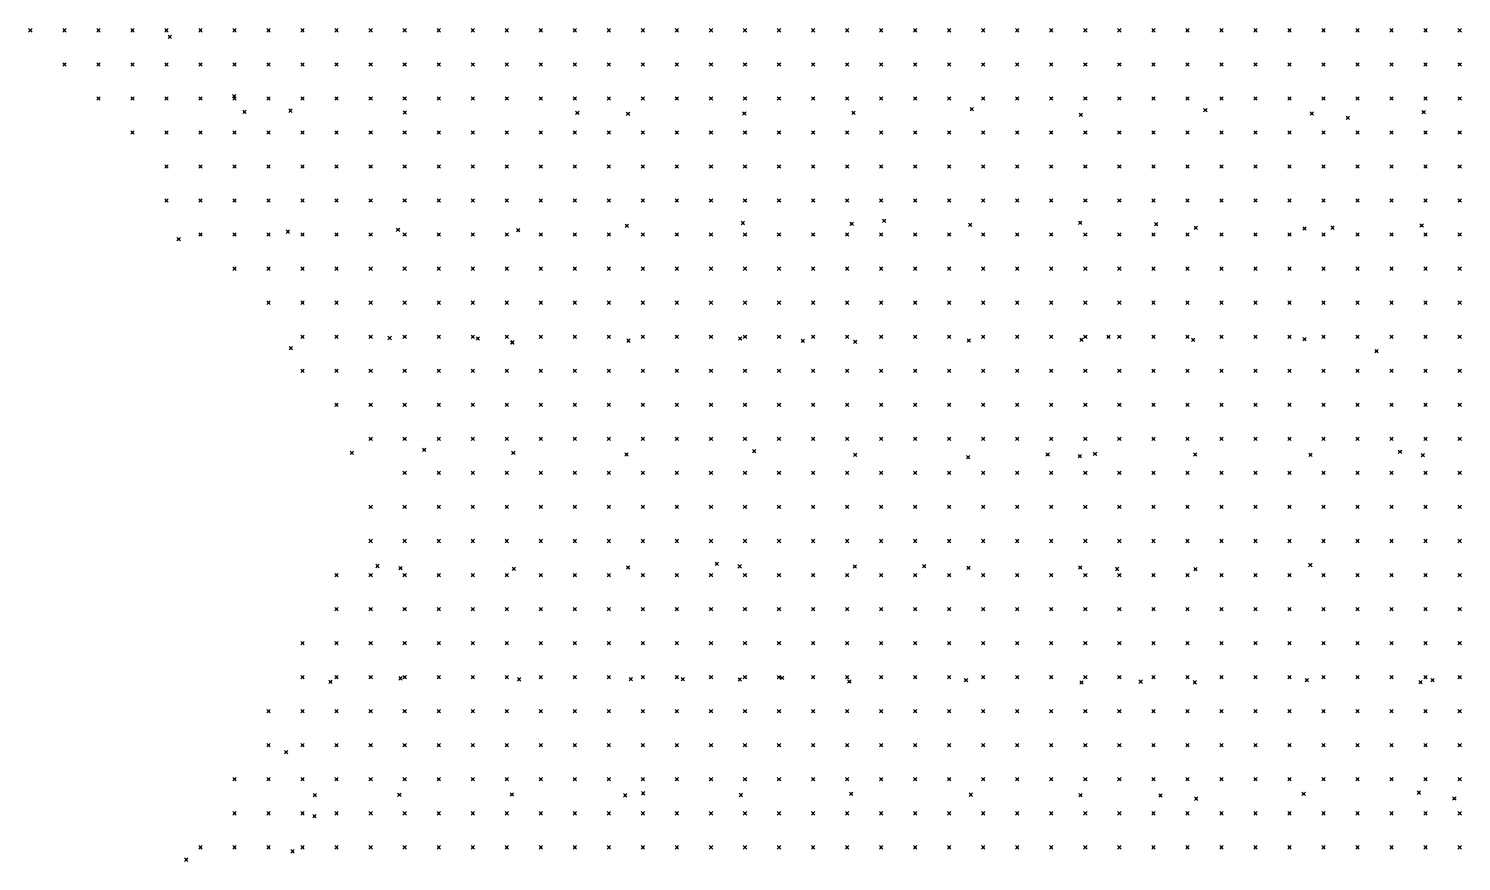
# Model space of a CAD drawing. Header units: metres. Extents: x 441556 to 446409, y 432338 to 461058.
# Drawn here: x 446029.8 to 446156.1, y 432764.3 to 432837.6 of the extents above; entities that cross this region are included whole.
import ezdxf

# ---------------------------------------------------------------- set-up
doc = ezdxf.new("R2010")
doc.units = ezdxf.units.M
doc.header["$MEASUREMENT"] = 0
doc.header["$PDMODE"] = 35
doc.header["$PDSIZE"] = 0.15
doc.layers.add('DTM-NOK-RevN_LIDAR_co_lidar', color=91, linetype='Continuous', lineweight=0)
doc.layers.add('DTM-NOK-RevN_RTK', color=32, linetype='Continuous', lineweight=0)

msp = doc.modelspace()

# ---------------------------------------------------------------- linework, layer by layer
at = {"layer": 'DTM-NOK-RevN_LIDAR_co_lidar'}
for p in [(446029.959, 432837.482, 319.202), (446032.958, 432837.482, 318.81), (446035.958, 432837.482, 318.717), (446038.957, 432837.482, 318.795), (446041.956, 432837.482, 318.904), (446044.956, 432837.482, 319.127), (446047.955, 432837.482, 319.481), (446050.955, 432837.482, 319.638), (446053.954, 432837.482, 319.997), (446056.953, 432837.482, 319.968), (446059.953, 432837.482, 320.072), (446062.952, 432837.482, 320.111), (446065.952, 432837.482, 320.242), (446068.951, 432837.482, 320.188), (446071.95, 432837.482, 320.265), (446074.95, 432837.482, 320.453), (446077.949, 432837.482, 320.383), (446080.948, 432837.482, 320.188), (446083.948, 432837.482, 320.007), (446086.947, 432837.482, 319.985), (446089.947, 432837.482, 319.949), (446092.946, 432837.482, 319.905), (446095.945, 432837.482, 319.871), (446098.945, 432837.482, 319.926), (446101.944, 432837.482, 319.957), (446104.944, 432837.482, 319.916), (446107.943, 432837.482, 319.776), (446110.942, 432837.482, 319.795), (446113.942, 432837.482, 319.789), (446116.941, 432837.482, 319.879), (446119.94, 432837.482, 319.875), (446122.94, 432837.482, 319.797), (446125.939, 432837.482, 319.911), (446128.939, 432837.482, 320.006), (446131.938, 432837.482, 320.061), (446134.937, 432837.482, 320.122), (446137.937, 432837.482, 320.171), (446140.936, 432837.482, 320.295), (446143.936, 432837.482, 320.367), (446146.935, 432837.482, 320.483), (446149.934, 432837.482, 320.672), (446152.934, 432837.482, 321.452), (446155.933, 432837.482, 321.447), (446032.958, 432834.482, 319.085), (446035.958, 432834.482, 318.733), (446038.957, 432834.482, 318.784), (446041.956, 432834.482, 318.899), (446044.956, 432834.482, 319.089), (446047.955, 432834.482, 319.431), (446050.955, 432834.482, 319.782), (446053.954, 432834.482, 319.991), (446056.953, 432834.482, 319.974), (446059.953, 432834.482, 319.989), (446062.952, 432834.482, 320.073), (446065.952, 432834.482, 320.173), (446068.951, 432834.482, 320.141), (446071.95, 432834.482, 320.291), (446074.95, 432834.482, 320.376), (446077.949, 432834.482, 320.246), (446080.948, 432834.482, 320.06), (446083.948, 432834.482, 320.016), (446086.947, 432834.482, 319.897), (446089.947, 432834.482, 319.885), (446092.946, 432834.482, 319.843), (446095.945, 432834.482, 319.781), (446098.945, 432834.482, 319.89), (446101.944, 432834.482, 319.844), (446104.944, 432834.482, 319.665), (446107.943, 432834.482, 319.657), (446110.942, 432834.482, 319.706), (446113.942, 432834.482, 319.779), (446116.941, 432834.482, 319.838), (446119.94, 432834.482, 319.777), (446122.94, 432834.482, 319.818), (446125.939, 432834.482, 319.89), (446128.939, 432834.482, 319.976), (446131.938, 432834.482, 320.019), (446134.937, 432834.482, 320.101), (446137.937, 432834.482, 320.124), (446140.936, 432834.482, 320.263), (446143.936, 432834.482, 320.365), (446146.935, 432834.482, 320.458), (446149.934, 432834.482, 320.864), (446152.934, 432834.482, 321.402), (446155.933, 432834.482, 321.409), (446035.958, 432831.483, 318.901), (446038.957, 432831.483, 318.8), (446041.956, 432831.483, 318.894), (446044.956, 432831.483, 319.102), (446047.955, 432831.483, 319.307), (446050.955, 432831.483, 319.757), (446053.954, 432831.483, 319.83), (446056.953, 432831.483, 319.806), (446059.953, 432831.483, 319.891), (446062.952, 432831.483, 320.04), (446065.952, 432831.483, 320.09), (446068.951, 432831.483, 320.154), (446071.95, 432831.483, 320.282), (446074.95, 432831.483, 320.252), (446077.949, 432831.483, 320.069), (446080.948, 432831.483, 319.899), (446083.948, 432831.483, 319.863), (446086.947, 432831.483, 319.859), (446089.947, 432831.483, 319.808), (446092.946, 432831.483, 319.768), (446095.945, 432831.483, 319.792), (446098.945, 432831.483, 319.812), (446101.944, 432831.483, 319.657), (446104.944, 432831.483, 319.503), (446107.943, 432831.483, 319.576), (446110.942, 432831.483, 319.639), (446113.942, 432831.483, 319.789), (446116.941, 432831.483, 319.783), (446119.94, 432831.483, 319.792), (446122.94, 432831.483, 319.784), (446125.939, 432831.483, 319.901), (446128.939, 432831.483, 319.887), (446131.938, 432831.483, 319.905), (446134.937, 432831.483, 320.004), (446137.937, 432831.483, 320.039), (446140.936, 432831.483, 320.197), (446143.936, 432831.483, 320.327), (446146.935, 432831.483, 320.389), (446149.934, 432831.483, 321.122), (446152.934, 432831.483, 321.264), (446155.933, 432831.483, 321.287), (446038.957, 432828.483, 318.916), (446041.956, 432828.483, 318.956), (446044.956, 432828.483, 319.132), (446047.955, 432828.483, 319.346), (446050.955, 432828.483, 319.656), (446053.954, 432828.483, 319.667), (446056.953, 432828.483, 319.695), (446059.953, 432828.483, 319.837), (446062.952, 432828.483, 319.984), (446065.952, 432828.483, 319.997), (446068.951, 432828.483, 320.085), (446071.95, 432828.483, 320.221), (446074.95, 432828.483, 320.189), (446077.949, 432828.483, 319.934), (446080.948, 432828.483, 319.789), (446083.948, 432828.483, 319.776), (446086.947, 432828.483, 319.73), (446089.947, 432828.483, 319.731), (446092.946, 432828.483, 319.692), (446095.945, 432828.483, 319.75), (446098.945, 432828.483, 319.672), (446101.944, 432828.483, 319.464), (446104.944, 432828.483, 319.464), (446107.943, 432828.483, 319.512), (446110.942, 432828.483, 319.553), (446113.942, 432828.483, 319.576), (446116.941, 432828.483, 319.675), (446119.94, 432828.483, 319.694), (446122.94, 432828.483, 319.749), (446125.939, 432828.483, 319.872), (446128.939, 432828.483, 319.826), (446131.938, 432828.483, 319.858), (446134.937, 432828.483, 319.916), (446137.937, 432828.483, 319.991), (446140.936, 432828.483, 320.09), (446143.936, 432828.483, 320.13), (446146.935, 432828.483, 320.416), (446149.934, 432828.483, 321.078), (446152.934, 432828.483, 321.166), (446155.933, 432828.483, 321.141), (446041.956, 432825.484, 319.058), (446044.956, 432825.484, 319.157), (446047.955, 432825.484, 319.532), (446050.955, 432825.484, 319.532), (446053.954, 432825.484, 319.55), (446056.953, 432825.484, 319.571), (446059.953, 432825.484, 319.732), (446062.952, 432825.484, 319.847), (446065.952, 432825.484, 319.83), (446068.951, 432825.484, 320.059), (446071.95, 432825.484, 320.096), (446074.95, 432825.484, 319.939), (446077.949, 432825.484, 319.702), (446080.948, 432825.484, 319.724), (446083.948, 432825.484, 319.723), (446086.947, 432825.484, 319.657), (446089.947, 432825.484, 319.612), (446092.946, 432825.484, 319.581), (446095.945, 432825.484, 319.616), (446098.945, 432825.484, 319.499), (446101.944, 432825.484, 319.399), (446104.944, 432825.484, 319.425), (446107.943, 432825.484, 319.538), (446110.942, 432825.484, 319.585), (446113.942, 432825.484, 319.498), (446116.941, 432825.484, 319.61), (446119.94, 432825.484, 319.621), (446122.94, 432825.484, 319.743), (446125.939, 432825.484, 319.791), (446128.939, 432825.484, 319.8), (446131.938, 432825.484, 319.81), (446134.937, 432825.484, 319.837), (446137.937, 432825.484, 319.955), (446140.936, 432825.484, 320.025), (446143.936, 432825.484, 320.023), (446146.935, 432825.484, 320.658), (446149.934, 432825.484, 321.139), (446152.934, 432825.484, 321.078), (446155.933, 432825.484, 321.079), (446041.956, 432822.485, 319.316), (446044.956, 432822.485, 319.335), (446047.955, 432822.485, 319.459), (446050.955, 432822.485, 319.427), (446053.954, 432822.485, 319.429), (446056.953, 432822.485, 319.489), (446059.953, 432822.485, 319.678), (446062.952, 432822.485, 319.737), (446065.952, 432822.485, 319.722), (446068.951, 432822.485, 319.917), (446071.95, 432822.485, 319.969), (446074.95, 432822.485, 319.698), (446077.949, 432822.485, 319.479), (446080.948, 432822.485, 319.622), (446083.948, 432822.485, 319.615), (446086.947, 432822.485, 319.615), (446089.947, 432822.485, 319.597), (446092.946, 432822.485, 319.543), (446095.945, 432822.485, 319.441), (446098.945, 432822.485, 319.388), (446101.944, 432822.485, 319.366), (446104.944, 432822.485, 319.414), (446107.943, 432822.485, 319.513), (446110.942, 432822.485, 319.447), (446113.942, 432822.485, 319.438), (446116.941, 432822.485, 319.58), (446119.94, 432822.485, 319.659), (446122.94, 432822.485, 319.692), (446125.939, 432822.485, 319.708), (446128.939, 432822.485, 319.703), (446131.938, 432822.485, 319.802), (446134.937, 432822.485, 319.804), (446137.937, 432822.485, 319.849), (446140.936, 432822.485, 319.924), (446143.936, 432822.485, 319.9), (446146.935, 432822.485, 320.707), (446149.934, 432822.485, 321.121), (446152.934, 432822.485, 321.017), (446155.933, 432822.485, 321.066), (446044.956, 432819.485, 319.54), (446047.955, 432819.485, 319.409), (446050.955, 432819.485, 319.372), (446053.954, 432819.485, 319.358), (446056.953, 432819.485, 319.479), (446059.953, 432819.485, 319.639), (446062.952, 432819.485, 319.604), (446065.952, 432819.485, 319.675), (446068.951, 432819.485, 319.824), (446071.95, 432819.485, 319.812), (446074.95, 432819.485, 319.419), (446077.949, 432819.485, 319.405), (446080.948, 432819.485, 319.485), (446083.948, 432819.485, 319.524), (446086.947, 432819.485, 319.554), (446089.947, 432819.485, 319.545), (446092.946, 432819.485, 319.439), (446095.945, 432819.485, 319.285), (446098.945, 432819.485, 319.341), (446101.944, 432819.485, 319.405), (446104.944, 432819.485, 319.444), (446107.943, 432819.485, 319.366), (446110.942, 432819.485, 319.388), (446113.942, 432819.485, 319.456), (446116.941, 432819.485, 319.588), (446119.94, 432819.485, 319.63), (446122.94, 432819.485, 319.604), (446125.939, 432819.485, 319.61), (446128.939, 432819.485, 319.653), (446131.938, 432819.485, 319.764), (446134.937, 432819.485, 319.776), (446137.937, 432819.485, 319.759), (446140.936, 432819.485, 319.819), (446143.936, 432819.485, 319.767), (446146.935, 432819.485, 320.269), (446149.934, 432819.485, 321.014), (446152.934, 432819.485, 320.987), (446155.933, 432819.485, 320.953), (446047.955, 432816.486, 319.454), (446050.955, 432816.486, 319.369), (446053.954, 432816.486, 319.347), (446056.953, 432816.486, 319.531), (446059.953, 432816.486, 319.569), (446062.952, 432816.486, 319.544), (446065.952, 432816.486, 319.675), (446068.951, 432816.486, 319.703), (446071.95, 432816.486, 319.626), (446074.95, 432816.486, 319.269), (446077.949, 432816.486, 319.219), (446080.948, 432816.486, 319.36), (446083.948, 432816.486, 319.489), (446086.947, 432816.486, 319.495), (446089.947, 432816.486, 319.434), (446092.946, 432816.486, 319.369), (446095.945, 432816.486, 319.344), (446098.945, 432816.486, 319.352), (446101.944, 432816.486, 319.389), (446104.944, 432816.486, 319.303), (446107.943, 432816.486, 319.235), (446110.942, 432816.486, 319.32), (446113.942, 432816.486, 319.385), (446116.941, 432816.486, 319.544), (446119.94, 432816.486, 319.55), (446122.94, 432816.486, 319.559), (446125.939, 432816.486, 319.469), (446128.939, 432816.486, 319.592), (446131.938, 432816.486, 319.746), (446134.937, 432816.486, 319.803), (446137.937, 432816.486, 319.817), (446140.936, 432816.486, 319.864), (446143.936, 432816.486, 319.807), (446146.935, 432816.486, 320.167), (446149.934, 432816.486, 320.867), (446152.934, 432816.486, 321.002), (446155.933, 432816.486, 320.897), (446050.955, 432813.487, 319.356), (446053.954, 432813.487, 319.373), (446056.953, 432813.487, 319.487), (446059.953, 432813.487, 319.491), (446062.952, 432813.487, 319.494), (446065.952, 432813.487, 319.617), (446068.951, 432813.487, 319.501), (446071.95, 432813.487, 319.244), (446074.95, 432813.487, 319.199), (446077.949, 432813.487, 319.2), (446080.948, 432813.487, 319.302), (446083.948, 432813.487, 319.366), (446086.947, 432813.487, 319.406), (446089.947, 432813.487, 319.375), (446092.946, 432813.487, 319.332), (446095.945, 432813.487, 319.358), (446098.945, 432813.487, 319.329), (446101.944, 432813.487, 319.214), (446104.944, 432813.487, 319.126), (446107.943, 432813.487, 319.199), (446110.942, 432813.487, 319.257), (446113.942, 432813.487, 319.335), (446116.941, 432813.487, 319.46), (446119.94, 432813.487, 319.497), (446122.94, 432813.487, 319.442), (446125.939, 432813.487, 319.423), (446128.939, 432813.487, 319.552), (446131.938, 432813.487, 319.655), (446134.937, 432813.487, 319.736), (446137.937, 432813.487, 319.813), (446140.936, 432813.487, 319.82), (446143.936, 432813.487, 319.794), (446146.935, 432813.487, 319.969), (446149.934, 432813.487, 320.764), (446152.934, 432813.487, 321.071), (446155.933, 432813.487, 320.934), (446053.954, 432810.487, 319.346), (446056.953, 432810.487, 319.398), (446059.953, 432810.487, 319.362), (446062.952, 432810.487, 319.415), (446065.952, 432810.487, 319.505), (446068.951, 432810.487, 319.331), (446071.95, 432810.487, 319.191), (446074.95, 432810.487, 319.15), (446077.949, 432810.487, 319.205), (446080.948, 432810.487, 319.265), (446083.948, 432810.487, 319.331), (446086.947, 432810.487, 319.346), (446089.947, 432810.487, 319.267), (446092.946, 432810.487, 319.23), (446095.945, 432810.487, 319.221), (446098.945, 432810.487, 319.229), (446101.944, 432810.487, 319.083), (446104.944, 432810.487, 319.062), (446107.943, 432810.487, 319.233), (446110.942, 432810.487, 319.251), (446113.942, 432810.487, 319.416), (446116.941, 432810.487, 319.484), (446119.94, 432810.487, 319.43), (446122.94, 432810.487, 319.371), (446125.939, 432810.487, 319.417), (446128.939, 432810.487, 319.513), (446131.938, 432810.487, 319.625), (446134.937, 432810.487, 319.677), (446137.937, 432810.487, 319.759), (446140.936, 432810.487, 319.759), (446143.936, 432810.487, 319.855), (446146.935, 432810.487, 319.934), (446149.934, 432810.487, 320.504), (446152.934, 432810.487, 320.852), (446155.933, 432810.487, 320.76), (446053.954, 432807.488, 319.286), (446056.953, 432807.488, 319.337), (446059.953, 432807.488, 319.282), (446062.952, 432807.488, 319.424), (446065.952, 432807.488, 319.466), (446068.951, 432807.488, 319.236), (446071.95, 432807.488, 319.124), (446074.95, 432807.488, 319.123), (446077.949, 432807.488, 319.226), (446080.948, 432807.488, 319.298), (446083.948, 432807.488, 319.319), (446086.947, 432807.488, 319.328), (446089.947, 432807.488, 319.21), (446092.946, 432807.488, 319.133), (446095.945, 432807.488, 319.177), (446098.945, 432807.488, 319.144), (446101.944, 432807.488, 319.048), (446104.944, 432807.488, 319.063), (446107.943, 432807.488, 319.22), (446110.942, 432807.488, 319.274), (446113.942, 432807.488, 319.428), (446116.941, 432807.488, 319.421), (446119.94, 432807.488, 319.337), (446122.94, 432807.488, 319.345), (446125.939, 432807.488, 319.432), (446128.939, 432807.488, 319.484), (446131.938, 432807.488, 319.59), (446134.937, 432807.488, 319.616), (446137.937, 432807.488, 319.664), (446140.936, 432807.488, 319.674), (446143.936, 432807.488, 319.72), (446146.935, 432807.488, 319.841), (446149.934, 432807.488, 320.099), (446152.934, 432807.488, 320.456), (446155.933, 432807.488, 320.66), (446056.953, 432804.488, 319.205), (446059.953, 432804.488, 319.172), (446062.952, 432804.488, 319.33), (446065.952, 432804.488, 319.331), (446068.951, 432804.488, 319.133), (446071.95, 432804.488, 319.071), (446074.95, 432804.488, 319.144), (446077.949, 432804.488, 319.277), (446080.948, 432804.488, 319.273), (446083.948, 432804.488, 319.306), (446086.947, 432804.488, 319.32), (446089.947, 432804.488, 319.19), (446092.946, 432804.488, 319.034), (446095.945, 432804.488, 319.171), (446098.945, 432804.488, 319.084), (446101.944, 432804.488, 319.071), (446104.944, 432804.488, 319.102), (446107.943, 432804.488, 319.166), (446110.942, 432804.488, 319.263), (446113.942, 432804.488, 319.347), (446116.941, 432804.488, 319.33), (446119.94, 432804.488, 319.33), (446122.94, 432804.488, 319.335), (446125.939, 432804.488, 319.395), (446128.939, 432804.488, 319.417), (446131.938, 432804.488, 319.508), (446134.937, 432804.488, 319.546), (446137.937, 432804.488, 319.563), (446140.936, 432804.488, 319.523), (446143.936, 432804.488, 319.511), (446146.935, 432804.488, 319.714), (446149.934, 432804.488, 319.953), (446152.934, 432804.488, 320.42), (446155.933, 432804.488, 320.654), (446059.953, 432801.489, 319.21), (446062.952, 432801.489, 319.273), (446065.952, 432801.489, 319.139), (446068.951, 432801.489, 319.058), (446071.95, 432801.489, 319.103), (446074.95, 432801.489, 319.165), (446077.949, 432801.489, 319.209), (446080.948, 432801.489, 319.2), (446083.948, 432801.489, 319.292), (446086.947, 432801.489, 319.235), (446089.947, 432801.489, 319.082), (446092.946, 432801.489, 319.013), (446095.945, 432801.489, 319.062), (446098.945, 432801.489, 319.054), (446101.944, 432801.489, 319.05), (446104.944, 432801.489, 319.147), (446107.943, 432801.489, 319.182), (446110.942, 432801.489, 319.249), (446113.942, 432801.489, 319.261), (446116.941, 432801.489, 319.272), (446119.94, 432801.489, 319.333), (446122.94, 432801.489, 319.309), (446125.939, 432801.489, 319.318), (446128.939, 432801.489, 319.338), (446131.938, 432801.489, 319.429), (446134.937, 432801.489, 319.483), (446137.937, 432801.489, 319.478), (446140.936, 432801.489, 319.404), (446143.936, 432801.489, 319.358), (446146.935, 432801.489, 319.483), (446149.934, 432801.489, 319.96), (446152.934, 432801.489, 320.619), (446155.933, 432801.489, 320.783), (446062.952, 432798.49, 319.275), (446065.952, 432798.49, 319.043), (446068.951, 432798.49, 319.038), (446071.95, 432798.49, 319.132), (446074.95, 432798.49, 319.155), (446077.949, 432798.49, 319.157), (446080.948, 432798.49, 319.23), (446083.948, 432798.49, 319.242), (446086.947, 432798.49, 319.142), (446089.947, 432798.49, 319.019), (446092.946, 432798.49, 319.098), (446095.945, 432798.49, 318.961), (446098.945, 432798.49, 318.971), (446101.944, 432798.49, 319.041), (446104.944, 432798.49, 319.167), (446107.943, 432798.49, 319.188), (446110.942, 432798.49, 319.209), (446113.942, 432798.49, 319.191), (446116.941, 432798.49, 319.27), (446119.94, 432798.49, 319.2), (446122.94, 432798.49, 319.213), (446125.939, 432798.49, 319.241), (446128.939, 432798.49, 319.292), (446131.938, 432798.49, 319.382), (446134.937, 432798.49, 319.436), (446137.937, 432798.49, 319.397), (446140.936, 432798.49, 319.326), (446143.936, 432798.49, 319.277), (446146.935, 432798.49, 319.356), (446149.934, 432798.49, 319.788), (446152.934, 432798.49, 320.79), (446155.933, 432798.49, 320.979), (446059.953, 432795.49, 319.28), (446062.952, 432795.49, 319.191), (446065.952, 432795.49, 319.061), (446068.951, 432795.49, 319.065), (446071.95, 432795.49, 319.116), (446074.95, 432795.49, 319.118), (446077.949, 432795.49, 319.122), (446080.948, 432795.49, 319.176), (446083.948, 432795.49, 319.168), (446086.947, 432795.49, 319.081), (446089.947, 432795.49, 319.004), (446092.946, 432795.49, 319.041), (446095.945, 432795.49, 318.959), (446098.945, 432795.49, 318.96), (446101.944, 432795.49, 319.024), (446104.944, 432795.49, 319.157), (446107.943, 432795.49, 319.16), (446110.942, 432795.49, 319.181), (446113.942, 432795.49, 319.157), (446116.941, 432795.49, 319.215), (446119.94, 432795.49, 319.117), (446122.94, 432795.49, 319.148), (446125.939, 432795.49, 319.215), (446128.939, 432795.49, 319.254), (446131.938, 432795.49, 319.311), (446134.937, 432795.49, 319.355), (446137.937, 432795.49, 319.358), (446140.936, 432795.49, 319.325), (446143.936, 432795.49, 319.289), (446146.935, 432795.49, 319.331), (446149.934, 432795.49, 319.561), (446152.934, 432795.49, 320.745), (446155.933, 432795.49, 321.072), (446059.953, 432792.491, 319.112), (446062.952, 432792.491, 319.07), (446065.952, 432792.491, 319.049), (446068.951, 432792.491, 319.049), (446071.95, 432792.491, 319.095), (446074.95, 432792.491, 319.109), (446077.949, 432792.491, 319.166), (446080.948, 432792.491, 319.146), (446083.948, 432792.491, 319.126), (446086.947, 432792.491, 319.002), (446089.947, 432792.491, 318.997), (446092.946, 432792.491, 318.958), (446095.945, 432792.491, 318.909), (446098.945, 432792.491, 318.948), (446101.944, 432792.491, 319.031), (446104.944, 432792.491, 319.143), (446107.943, 432792.491, 319.194), (446110.942, 432792.491, 319.144), (446113.942, 432792.491, 319.131), (446116.941, 432792.491, 319.151), (446119.94, 432792.491, 319.136), (446122.94, 432792.491, 319.105), (446125.939, 432792.491, 319.163), (446128.939, 432792.491, 319.244), (446131.938, 432792.491, 319.288), (446134.937, 432792.491, 319.359), (446137.937, 432792.491, 319.314), (446140.936, 432792.491, 319.292), (446143.936, 432792.491, 319.284), (446146.935, 432792.491, 319.268), (446149.934, 432792.491, 319.334), (446152.934, 432792.491, 320.35), (446155.933, 432792.491, 321.002), (446056.953, 432789.491, 319.041), (446059.953, 432789.491, 319.186), (446062.952, 432789.491, 318.99), (446065.952, 432789.491, 318.944), (446068.951, 432789.491, 318.986), (446071.95, 432789.491, 319.041), (446074.95, 432789.491, 319.11), (446077.949, 432789.491, 319.178), (446080.948, 432789.491, 319.147), (446083.948, 432789.491, 319.11), (446086.947, 432789.491, 318.961), (446089.947, 432789.491, 318.93), (446092.946, 432789.491, 318.876), (446095.945, 432789.491, 318.856), (446098.945, 432789.491, 318.905), (446101.944, 432789.491, 319), (446104.944, 432789.491, 319.203), (446107.943, 432789.491, 319.245), (446110.942, 432789.491, 319.106), (446113.942, 432789.491, 319.127), (446116.941, 432789.491, 319.056), (446119.94, 432789.491, 319.107), (446122.94, 432789.491, 319.107), (446125.939, 432789.491, 319.145), (446128.939, 432789.491, 319.219), (446131.938, 432789.491, 319.272), (446134.937, 432789.491, 319.297), (446137.937, 432789.491, 319.295), (446140.936, 432789.491, 319.294), (446143.936, 432789.491, 319.318), (446146.935, 432789.491, 319.303), (446149.934, 432789.491, 319.299), (446152.934, 432789.491, 319.97), (446155.933, 432789.491, 320.913), (446056.953, 432786.492, 319.031), (446059.953, 432786.492, 319.02), (446062.952, 432786.492, 318.952), (446065.952, 432786.492, 318.926), (446068.951, 432786.492, 318.925), (446071.95, 432786.492, 319.001), (446074.95, 432786.492, 319.145), (446077.949, 432786.492, 319.133), (446080.948, 432786.492, 319.117), (446083.948, 432786.492, 319.065), (446086.947, 432786.492, 318.906), (446089.947, 432786.492, 318.924), (446092.946, 432786.492, 318.831), (446095.945, 432786.492, 318.844), (446098.945, 432786.492, 318.956), (446101.944, 432786.492, 319.017), (446104.944, 432786.492, 319.083), (446107.943, 432786.492, 319.04), (446110.942, 432786.492, 318.998), (446113.942, 432786.492, 319.02), (446116.941, 432786.492, 319.069), (446119.94, 432786.492, 319.063), (446122.94, 432786.492, 319.046), (446125.939, 432786.492, 319.075), (446128.939, 432786.492, 319.195), (446131.938, 432786.492, 319.23), (446134.937, 432786.492, 319.273), (446137.937, 432786.492, 319.293), (446140.936, 432786.492, 319.325), (446143.936, 432786.492, 319.404), (446146.935, 432786.492, 319.471), (446149.934, 432786.492, 319.447), (446152.934, 432786.492, 319.894), (446155.933, 432786.492, 321.085), (446053.954, 432783.493, 319.004), (446056.953, 432783.493, 319.006), (446059.953, 432783.493, 318.922), (446062.952, 432783.493, 318.908), (446065.952, 432783.493, 318.907), (446068.951, 432783.493, 318.87), (446071.95, 432783.493, 318.985), (446074.95, 432783.493, 319.135), (446077.949, 432783.493, 319.104), (446080.948, 432783.493, 319.126), (446083.948, 432783.493, 318.945), (446086.947, 432783.493, 318.902), (446089.947, 432783.493, 318.962), (446092.946, 432783.493, 318.877), (446095.945, 432783.493, 318.943), (446098.945, 432783.493, 318.962), (446101.944, 432783.493, 318.96), (446104.944, 432783.493, 318.883), (446107.943, 432783.493, 318.838), (446110.942, 432783.493, 318.895), (446113.942, 432783.493, 318.964), (446116.941, 432783.493, 318.998), (446119.94, 432783.493, 319.001), (446122.94, 432783.493, 319.018), (446125.939, 432783.493, 319.004), (446128.939, 432783.493, 319.117), (446131.938, 432783.493, 319.152), (446134.937, 432783.493, 319.212), (446137.937, 432783.493, 319.276), (446140.936, 432783.493, 319.325), (446143.936, 432783.493, 319.411), (446146.935, 432783.493, 319.537), (446149.934, 432783.493, 319.627), (446152.934, 432783.493, 320.024), (446155.933, 432783.493, 321.119), (446053.954, 432780.493, 319.047), (446056.953, 432780.493, 318.907), (446059.953, 432780.493, 318.828), (446062.952, 432780.493, 318.873), (446065.952, 432780.493, 318.9), (446068.951, 432780.493, 318.849), (446071.95, 432780.493, 319.005), (446074.95, 432780.493, 319.119), (446077.949, 432780.493, 319.095), (446080.948, 432780.493, 319.051), (446083.948, 432780.493, 318.868), (446086.947, 432780.493, 318.92), (446089.947, 432780.493, 318.987), (446092.946, 432780.493, 318.946), (446095.945, 432780.493, 318.979), (446098.945, 432780.493, 318.817), (446101.944, 432780.493, 318.79), (446104.944, 432780.493, 318.769), (446107.943, 432780.493, 318.786), (446110.942, 432780.493, 318.887), (446113.942, 432780.493, 318.935), (446116.941, 432780.493, 318.985), (446119.94, 432780.493, 318.969), (446122.94, 432780.493, 318.997), (446125.939, 432780.493, 318.97), (446128.939, 432780.493, 319.085), (446131.938, 432780.493, 319.121), (446134.937, 432780.493, 319.155), (446137.937, 432780.493, 319.212), (446140.936, 432780.493, 319.267), (446143.936, 432780.493, 319.372), (446146.935, 432780.493, 319.54), (446149.934, 432780.493, 319.694), (446152.934, 432780.493, 320.042), (446155.933, 432780.493, 321.166), (446050.955, 432777.494, 318.954), (446053.954, 432777.494, 318.864), (446056.953, 432777.494, 318.72), (446059.953, 432777.494, 318.758), (446062.952, 432777.494, 318.882), (446065.952, 432777.494, 318.893), (446068.951, 432777.494, 318.865), (446071.95, 432777.494, 319.018), (446074.95, 432777.494, 319.142), (446077.949, 432777.494, 319.187), (446080.948, 432777.494, 319.011), (446083.948, 432777.494, 318.865), (446086.947, 432777.494, 318.923), (446089.947, 432777.494, 318.895), (446092.946, 432777.494, 318.813), (446095.945, 432777.494, 318.767), (446098.945, 432777.494, 318.637), (446101.944, 432777.494, 318.743), (446104.944, 432777.494, 318.797), (446107.943, 432777.494, 318.762), (446110.942, 432777.494, 318.825), (446113.942, 432777.494, 318.836), (446116.941, 432777.494, 318.904), (446119.94, 432777.494, 318.936), (446122.94, 432777.494, 318.954), (446125.939, 432777.494, 318.942), (446128.939, 432777.494, 319.01), (446131.938, 432777.494, 319.063), (446134.937, 432777.494, 319.112), (446137.937, 432777.494, 319.167), (446140.936, 432777.494, 319.156), (446143.936, 432777.494, 319.298), (446146.935, 432777.494, 319.459), (446149.934, 432777.494, 319.601), (446152.934, 432777.494, 319.97), (446155.933, 432777.494, 321), (446050.955, 432774.495, 318.887), (446053.954, 432774.495, 318.874), (446056.953, 432774.495, 318.807), (446059.953, 432774.495, 318.759), (446062.952, 432774.495, 318.905), (446065.952, 432774.495, 318.852), (446068.951, 432774.495, 318.914), (446071.95, 432774.495, 318.978), (446074.95, 432774.495, 319.062), (446077.949, 432774.495, 319.183), (446080.948, 432774.495, 319.07), (446083.948, 432774.495, 318.935), (446086.947, 432774.495, 318.849), (446089.947, 432774.495, 318.757), (446092.946, 432774.495, 318.632), (446095.945, 432774.495, 318.645), (446098.945, 432774.495, 318.598), (446101.944, 432774.495, 318.765), (446104.944, 432774.495, 318.807), (446107.943, 432774.495, 318.766), (446110.942, 432774.495, 318.77), (446113.942, 432774.495, 318.742), (446116.941, 432774.495, 318.818), (446119.94, 432774.495, 318.862), (446122.94, 432774.495, 318.909), (446125.939, 432774.495, 318.943), (446128.939, 432774.495, 318.983), (446131.938, 432774.495, 319.015), (446134.937, 432774.495, 319.059), (446137.937, 432774.495, 319.118), (446140.936, 432774.495, 319.08), (446143.936, 432774.495, 319.199), (446146.935, 432774.495, 319.363), (446149.934, 432774.495, 319.524), (446152.934, 432774.495, 319.811), (446155.933, 432774.495, 320.797), (446047.955, 432771.495, 318.815), (446050.955, 432771.495, 318.856), (446053.954, 432771.495, 318.893), (446056.953, 432771.495, 318.868), (446059.953, 432771.495, 318.792), (446062.952, 432771.495, 318.861), (446065.952, 432771.495, 318.815), (446068.951, 432771.495, 318.891), (446071.95, 432771.495, 318.89), (446074.95, 432771.495, 319.016), (446077.949, 432771.495, 319.136), (446080.948, 432771.495, 319.047), (446083.948, 432771.495, 319.005), (446086.947, 432771.495, 318.915), (446089.947, 432771.495, 318.798), (446092.946, 432771.495, 318.736), (446095.945, 432771.495, 318.737), (446098.945, 432771.495, 318.656), (446101.944, 432771.495, 318.807), (446104.944, 432771.495, 318.79), (446107.943, 432771.495, 318.704), (446110.942, 432771.495, 318.71), (446113.942, 432771.495, 318.674), (446116.941, 432771.495, 318.769), (446119.94, 432771.495, 318.855), (446122.94, 432771.495, 318.896), (446125.939, 432771.495, 318.902), (446128.939, 432771.495, 318.897), (446131.938, 432771.495, 318.984), (446134.937, 432771.495, 318.985), (446137.937, 432771.495, 319.027), (446140.936, 432771.495, 319.084), (446143.936, 432771.495, 319.139), (446146.935, 432771.495, 319.289), (446149.934, 432771.495, 319.441), (446152.934, 432771.495, 319.622), (446155.933, 432771.495, 320.414), (446047.955, 432768.496, 318.779), (446050.955, 432768.496, 318.849), (446053.954, 432768.496, 318.862), (446056.953, 432768.496, 318.843), (446059.953, 432768.496, 318.783), (446062.952, 432768.496, 318.794), (446065.952, 432768.496, 318.795), (446068.951, 432768.496, 318.884), (446071.95, 432768.496, 318.908), (446074.95, 432768.496, 319.059), (446077.949, 432768.496, 319.12), (446080.948, 432768.496, 319.032), (446083.948, 432768.496, 319.086), (446086.947, 432768.496, 319.071), (446089.947, 432768.496, 318.848), (446092.946, 432768.496, 318.734), (446095.945, 432768.496, 318.836), (446098.945, 432768.496, 318.727), (446101.944, 432768.496, 318.808), (446104.944, 432768.496, 318.764), (446107.943, 432768.496, 318.667), (446110.942, 432768.496, 318.665), (446113.942, 432768.496, 318.686), (446116.941, 432768.496, 318.781), (446119.94, 432768.496, 318.89), (446122.94, 432768.496, 318.896), (446125.939, 432768.496, 318.882), (446128.939, 432768.496, 318.842), (446131.938, 432768.496, 318.895), (446134.937, 432768.496, 318.876), (446137.937, 432768.496, 318.928), (446140.936, 432768.496, 319.031), (446143.936, 432768.496, 319.105), (446146.935, 432768.496, 319.216), (446149.934, 432768.496, 319.26), (446152.934, 432768.496, 319.496), (446155.933, 432768.496, 320.102), (446044.956, 432765.496, 318.762), (446047.955, 432765.496, 318.772), (446050.955, 432765.496, 318.818), (446053.954, 432765.496, 318.852), (446056.953, 432765.496, 318.833), (446059.953, 432765.496, 318.802), (446062.952, 432765.496, 318.747), (446065.952, 432765.496, 318.793), (446068.951, 432765.496, 318.902), (446071.95, 432765.496, 318.955), (446074.95, 432765.496, 319.086), (446077.949, 432765.496, 319.063), (446080.948, 432765.496, 318.917), (446083.948, 432765.496, 318.997), (446086.947, 432765.496, 319.087), (446089.947, 432765.496, 318.874), (446092.946, 432765.496, 318.759), (446095.945, 432765.496, 318.814), (446098.945, 432765.496, 318.774), (446101.944, 432765.496, 318.802), (446104.944, 432765.496, 318.778), (446107.943, 432765.496, 318.677), (446110.942, 432765.496, 318.676), (446113.942, 432765.496, 318.7), (446116.941, 432765.496, 318.819), (446119.94, 432765.496, 318.874), (446122.94, 432765.496, 318.915), (446125.939, 432765.496, 318.913), (446128.939, 432765.496, 318.85), (446131.938, 432765.496, 318.757), (446134.937, 432765.496, 318.752), (446137.937, 432765.496, 318.827), (446140.936, 432765.496, 318.969), (446143.936, 432765.496, 319.051), (446146.935, 432765.496, 319.141), (446149.934, 432765.496, 319.164), (446152.934, 432765.496, 319.304), (446155.933, 432765.496, 319.68)]:
    msp.add_point(p, dxfattribs=at)
at = {"layer": 'DTM-NOK-RevN_RTK'}
for p in [(446042.247, 432836.91, 318.961), (446047.917, 432831.685, 319.353), (446112.932, 432830.55, 319.862), (446048.823, 432830.297, 319.8), (446052.878, 432830.404, 319.773), (446062.969, 432830.254, 320.061), (446078.167, 432830.214, 319.788), (446082.634, 432830.137, 319.806), (446092.885, 432830.165, 319.758), (446102.503, 432830.222, 319.516), (446122.544, 432830.043, 319.741), (446133.52, 432830.457, 319.975), (446142.894, 432830.149, 320.264), (446146.072, 432829.773, 320.222), (446152.762, 432830.283, 321.185), (446092.76, 432820.508, 319.524), (446102.346, 432820.436, 319.362), (446105.21, 432820.696, 319.527), (446122.498, 432820.535, 319.662), (446129.187, 432820.407, 319.756), (446052.658, 432819.748, 319.356), (446062.365, 432819.91, 319.619), (446072.954, 432819.878, 319.5), (446082.53, 432820.264, 319.566), (446112.799, 432820.342, 319.427), (446132.673, 432820.093, 319.771), (446142.26, 432820.018, 319.839), (446144.738, 432820.096, 320.041), (446152.585, 432820.287, 321.053), (446043.032, 432819.083, 319.48), (446061.63, 432810.378, 319.307), (446069.391, 432810.334, 319.173), (446092.517, 432810.326, 319.189), (446124.985, 432810.469, 319.506), (446052.924, 432809.479, 319.302), (446072.425, 432809.978, 319.159), (446072.458, 432809.997, 319.162), (446082.672, 432810.141, 319.268), (446098.034, 432810.123, 319.275), (446102.667, 432810.042, 319.06), (446112.668, 432810.147, 319.301), (446122.597, 432810.22, 319.39), (446132.442, 432810.206, 319.671), (446142.265, 432810.266, 319.765), (446148.605, 432809.226, 320.182), (446058.295, 432800.256, 319.093), (446064.668, 432800.513, 318.987), (446072.525, 432800.247, 319.101), (446093.75, 432800.401, 319.042), (446150.679, 432800.352, 320.241), (446082.513, 432800.12, 319.215), (446102.658, 432800.077, 319.063), (446112.604, 432799.874, 319.222), (446119.62, 432800.108, 319.225), (446122.458, 432799.972, 319.238), (446123.795, 432800.161, 319.193), (446132.626, 432800.107, 319.445), (446142.78, 432800.081, 319.307), (446152.695, 432800.049, 320.921), (446060.545, 432790.286, 318.931), (446062.584, 432790.107, 318.917), (446082.641, 432790.165, 319.135), (446090.456, 432790.471, 318.973), (446092.477, 432790.258, 318.875), (446102.626, 432790.238, 319.026), (446108.745, 432790.264, 319.066), (446112.644, 432790.117, 319.124), (446122.487, 432790.144, 319.08), (446142.775, 432790.378, 319.283), (446072.574, 432790.033, 319.059), (446125.745, 432790.023, 319.189), (446132.647, 432789.997, 319.285), (446056.414, 432780.071, 318.851), (446062.572, 432780.392, 318.858), (446073.036, 432780.3, 319.078), (446082.873, 432780.325, 318.918), (446087.46, 432780.305, 318.9), (446092.481, 432780.292, 318.885), (446096.207, 432780.424, 318.926), (446102.144, 432780.104, 318.818), (446112.422, 432780.229, 318.857), (446122.605, 432780.025, 318.983), (446127.818, 432780.095, 319.018), (446132.587, 432780.036, 319.095), (446142.46, 432780.239, 319.291), (446152.491, 432780.047, 319.934), (446153.549, 432780.23, 320.786), (446052.501, 432773.895, 318.881), (446055.032, 432770.102, 318.827), (446062.479, 432770.128, 318.833), (446072.399, 432770.143, 318.878), (446082.394, 432770.083, 319.033), (446083.966, 432770.256, 318.923), (446092.582, 432770.111, 318.772), (446102.302, 432770.213, 318.845), (446112.844, 432770.138, 318.721), (446122.523, 432770.086, 318.895), (446129.556, 432770.066, 319.048), (446142.188, 432770.211, 319.08), (446152.341, 432770.318, 319.517), (446132.717, 432769.784, 319.017), (446155.467, 432769.796, 320.685), (446054.998, 432768.237, 318.827), (446053.066, 432765.146, 318.804), (446043.694, 432764.415, 318.716)]:
    msp.add_point(p, dxfattribs=at)

doc.saveas('drawing.dxf')
